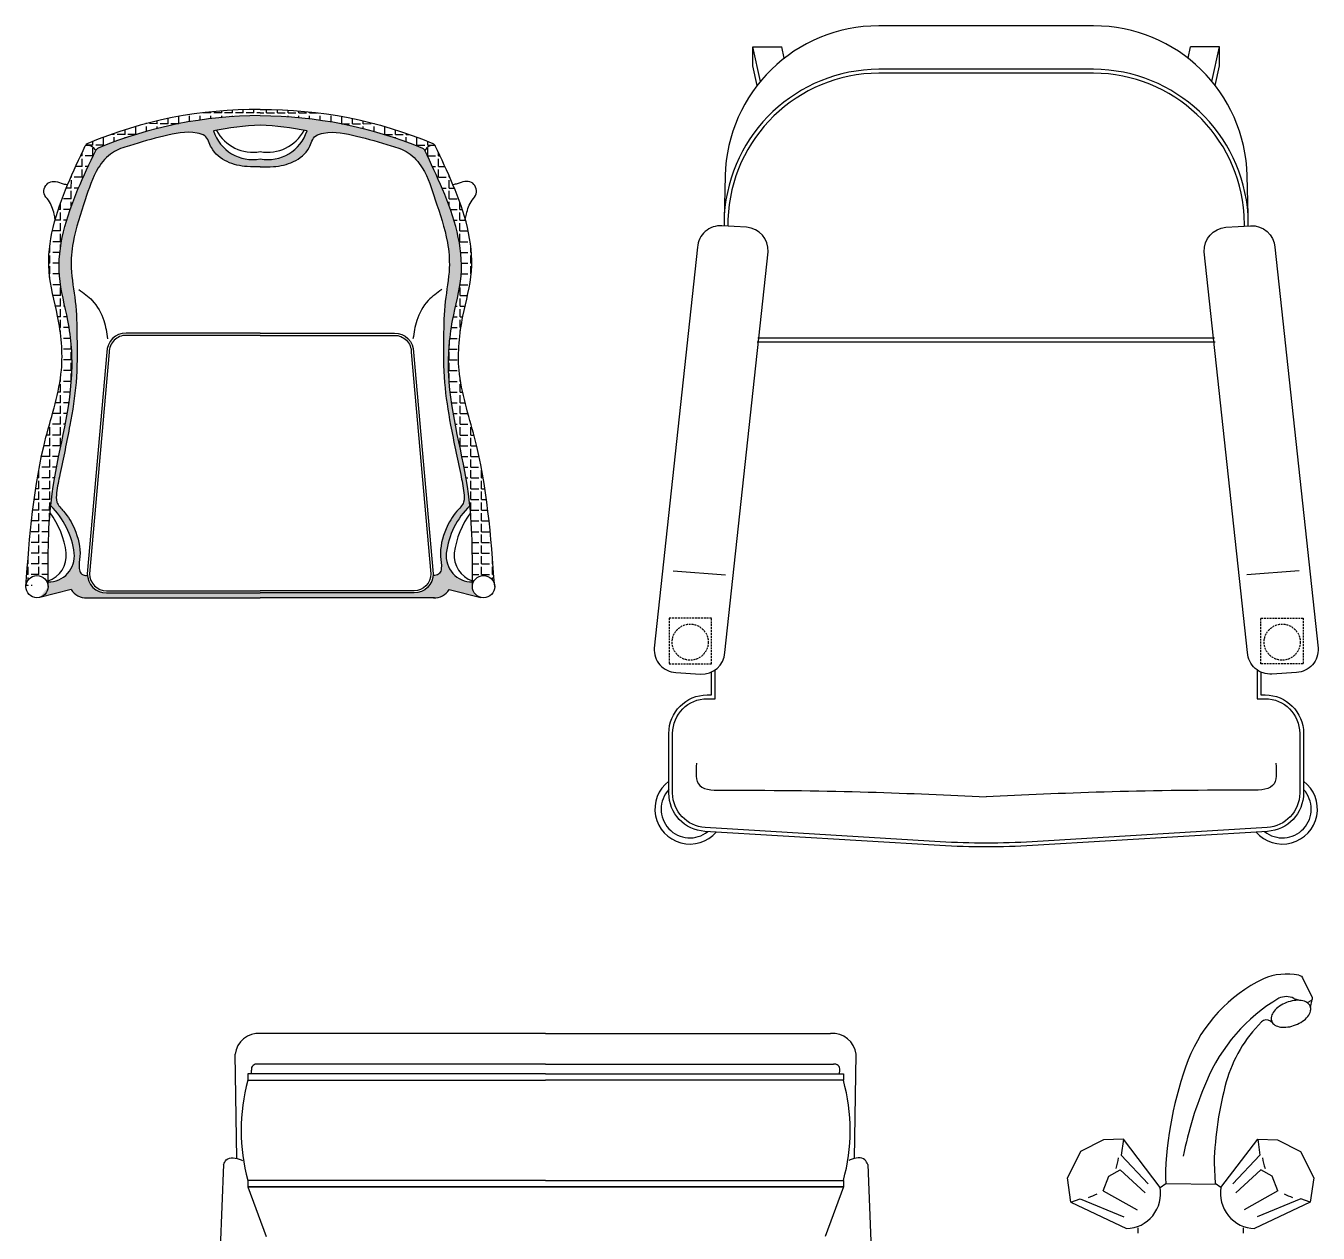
# Model space of a CAD drawing. Header units: millimetres. Extents: x -38686 to 870903, y -23218 to 232707.
# Drawn here: x 34008 to 35689, y 26776 to 28347 of the extents above; entities that cross this region are included whole.
import ezdxf

# ---------------------------------------------------------------- set-up
doc = ezdxf.new("R2010")
doc.units = ezdxf.units.MM
doc.header["$LTSCALE"] = 10
doc.linetypes.add('HIDDEN', pattern=[0.375, 0.25, -0.125])
doc.layers.add('40 - Detail Outline', color=142, linetype='Continuous')

msp = doc.modelspace()

# ---------------------------------------------------------------- hatches: boundary and pattern name
at = {"layer": '40 - Detail Outline'}
h = msp.add_hatch(dxfattribs=at)
h.set_pattern_fill('ANGLE', color=251, scale=2, angle=89.96511303799088, style=0)
h.set_pattern_definition([(89.96511303799088, (22498.31485662755, 25725.86694273124), (-13.96999741031205, 0.008506225646878014), [10.16, -3.81]), (179.9651130379909, (22498.31485662755, 25725.86694273124), (-0.008506225646878869, -13.96999741031205), [10.16, -3.81])])
edge = h.paths.add_edge_path()
edge.add_spline(control_points=[(34085.1489035541, 28190.56068475042), (34077.24107575652, 28173.93714007297), (34052.95790748528, 28122.88995707889), (34028.73376146195, 28045.24745395365), (34051.70645523275, 27965.93396311845), (34059.23054387688, 27891.85153851016), (34019.75382835302, 27777.74734757973), (34012.64720387588, 27682.49124694637), (34007.77115632925, 27617.13345615692)], knot_values=[0, 0, 0, 0, 55.57493855244127, 170.6581907297028, 229.9725828134564, 300.4826457418972, 390.1771179857093, 586.2494907217956, 586.2494907217956, 586.2494907217956, 586.2494907217956], degree=3, periodic=0)
edge.add_arc((34022.26608202836, 27617.13345615692), 14.49492569908762, 0.314285228943902, 171.1071021513835, ccw=False)
edge.add_spline(control_points=[(34036.76078966164, 27617.21296494886), (34036.65011310618, 27657.56722180533), (34036.40343125476, 27750.5183160214), (34072.39591083257, 27863.50121794571), (34065.56717457715, 27959.88297308988), (34042.02520812253, 28039.29008322367), (34066.47209878621, 28116.89595505148), (34090.73513945521, 28167.94644811478), (34098.63641268748, 28184.57107071824)], knot_values=[0.07922927985265453, 0.07922927985265453, 0.07922927985265453, 0.07922927985265453, 120.7164058017806, 277.9546229029471, 348.4646858313879, 407.7790779151415, 522.862330092403, 578.4372686448443, 578.4372686448443, 578.4372686448443, 578.4372686448443], degree=3, periodic=0)
edge.add_arc((34104.11991434914, 28182.07103474829), 6.02652224126324, 112.0143300423805, 155.4908271633604, ccw=False)
edge.add_arc((34314.10987951185, 27675.06673803426), 554.7968831370591, 90.13825467493689, 112.4929983618729, ccw=False)
edge.add_line((34312.77115632925, 28229.86200600151), (34312.77115632925, 28237.63853045785))
edge.add_arc((34305.86003979936, 27678.56822202624), 559.1130237273029, 89.29175698579334, 112.9104727030311)
edge.add_arc((34090.63240521576, 28188.06064878049), 6.026522241263239, 113.7875035866688, 154.8573050610093)
h = msp.add_hatch(dxfattribs=at)
h.set_pattern_fill('ANGLE', color=251, scale=2, angle=89.96511303799088, style=0)
h.set_pattern_definition([(90.0348869620089, (46127.22745603099, 25725.86694273124), (13.96999741031205, 0.008506225646878014), [10.16, -3.81]), (0.03488696200913004, (46127.22745603099, 25725.86694273124), (0.008506225646878869, -13.96999741031205), [10.16, -3.81])])
edge = h.paths.add_edge_path()
edge.add_spline(control_points=[(34540.39340910444, 28190.56068475042), (34548.30123690196, 28173.93714007297), (34572.58440517326, 28122.88995707889), (34596.80855119659, 28045.24745395365), (34573.83585742576, 27965.93396311845), (34566.31176878163, 27891.85153851016), (34605.78848430552, 27777.74734757973), (34612.89510878263, 27682.49124694637), (34617.77115632925, 27617.13345615692)], knot_values=[0, 0, 0, 0, 55.57493855244127, 170.6581907297028, 229.9725828134564, 300.4826457418972, 390.1771179857093, 586.2494907217956, 586.2494907217956, 586.2494907217956, 586.2494907217956], degree=3, periodic=0)
edge.add_arc((34603.27623063017, 27617.13345615692), 14.49492569908762, 368.8928978486165, 539.6857147710562)
edge.add_spline(control_points=[(34588.7815229969, 27617.21296494886), (34588.89219955236, 27657.56722180533), (34589.13888140378, 27750.5183160214), (34553.14640182594, 27863.50121794571), (34559.97513808135, 27959.88297308988), (34583.517104536, 28039.29008322367), (34559.07021387233, 28116.89595505148), (34534.8071732033, 28167.94644811478), (34526.90589997105, 28184.57107071824)], knot_values=[0.07922927985265453, 0.07922927985265453, 0.07922927985265453, 0.07922927985265453, 120.7164058017806, 277.9546229029471, 348.4646858313879, 407.7790779151415, 522.862330092403, 578.4372686448443, 578.4372686448443, 578.4372686448443, 578.4372686448443], degree=3, periodic=0)
edge.add_arc((34521.42239830937, 28182.07103474829), 6.02652224126324, 384.5091728366396, 427.9856699576195)
edge.add_arc((34311.43243314663, 27675.06673803426), 554.7968831370591, 427.5070016381271, 449.8617453250631)
edge.add_line((34312.77115632925, 28229.86200600151), (34312.77115632925, 28237.63853045785))
edge.add_arc((34319.68227285912, 27678.56822202624), 559.1130237273029, 427.08952729696887, 450.7082430142067, ccw=False)
edge.add_arc((34534.90990744275, 28188.06064878049), 6.026522241263239, 385.1426949389907, 426.2124964133312, ccw=False)
h = msp.add_hatch(dxfattribs=at)
h.set_pattern_fill('ANGLE', color=251, scale=0.9999999999999999, angle=225.0057742412217, style=0)
h.set_pattern_definition([(225.0057742412217, (23015.13783995132, 25725.86694273124), (4.939638605756268, -4.938643077255358), [5.079999999999998, -1.905]), (315.0057742412218, (23015.13783995132, 25725.86694273124), (4.938643077255358, 4.939638605756268), [5.079999999999999, -1.905])])
edge = h.paths.add_edge_path()
edge.add_spline(control_points=[(34098.63641268748, 28184.57107071824), (34090.73513945521, 28167.94644811478), (34066.47209878621, 28116.89595505148), (34042.02520812253, 28039.29008322367), (34065.56717457715, 27959.88297308988), (34072.39591083257, 27863.50121794571), (34047.25175297982, 27784.57195400032), (34040.59833161021, 27727.41222346329), (34040.0764546209, 27722.23568247303)], knot_values=[105.0844292920495, 105.0844292920495, 105.0844292920495, 105.0844292920495, 160.6593678444908, 275.7426200217523, 335.0570121055059, 405.5670750339468, 562.8052921351132, 578.4372686448443, 578.4372686448443, 578.4372686448443, 578.4372686448443], degree=3, periodic=0)
edge.add_arc((33969.17299876848, 27648.5094442729), 102.2881139280498, 7.386124412314587, 46.11811744212042, ccw=False)
edge.add_arc((34037.14281326137, 27656.99937402118), 33.79236440922599, -90.67446215000069, 7.925997577596718, ccw=False)
edge.add_spline(control_points=[(34036.74503275158, 27623.20935089259), (34036.74989810461, 27621.18409765004), (34036.755452916, 27619.15877690346), (34036.76100772741, 27617.13345615692)], knot_values=[0, 0, 0, 0, 6.054602266362261, 6.054602266362261, 6.054602266362261, 6.054602266362261], degree=3, periodic=0)
edge.add_arc((34022.26608202836, 27617.13345615692), 14.49492569908795, -75.85159479413, 0.31103758156251615, ccw=False)
edge.add_line((34025.80913907319, 27603.07822162319), (34066.85130415879, 27613.42417008771))
edge.add_arc((34085.91171468669, 27624.77534054241), 22.1844161560028, 210.7753429025763, 269.9999999999953)
edge.add_line((34085.91171468669, 27602.59092438638), (34312.77115632925, 27602.59092438638))
edge.add_line((34312.77115632925, 27602.59092438638), (34312.77115632925, 27608.85264902717))
edge.add_line((34312.77115632925, 27608.85264902717), (34112.71958758721, 27608.85264902717))
edge.add_arc((34112.7195875872, 27633.85264902717), 25, 184.4556620667249, 270.00000000000836, ccw=False)
edge.add_spline(control_points=[(34087.795143831, 27631.91045865482), (34087.06749334076, 27631.76648903523), (34084.09782144215, 27631.48417608249), (34078.55507147897, 27633.85151936272), (34076.11885354519, 27643.91400163182), (34080.50802421829, 27663.06791977932), (34073.46986021978, 27690.07829545732), (34060.59603374131, 27712.34509964696), (34046.62392046928, 27725.56101230635), (34047.90439311747, 27743.57690543173), (34054.82796898863, 27776.23979172732), (34064.95665384253, 27824.04990782223), (34074.71811875788, 27883.47891456585), (34074.41373951867, 27937.41017527594), (34073.54787109376, 27987.33526051852), (34065.19105031461, 28028.0766403307), (34069.01172351924, 28073.44900815493), (34084.20132641817, 28116.16071814202), (34096.62618075169, 28157.80630824143), (34118.3749887895, 28183.03827558296), (34149.92490885232, 28193.24294742387), (34186.07619378029, 28203.51682103279), (34219.14398842913, 28210.50198165526), (34244.03089488862, 28204.07047376023), (34248.71701481842, 28183.56438121212), (34268.80779181811, 28168.13882303297), (34292.45560408052, 28163.03501340827), (34307.06599019922, 28163.155739469), (34312.77115632925, 28163.33360120971)], knot_values=[6.116398716070307, 6.116398716070307, 6.116398716070307, 6.116398716070307, 8.361879322874529, 15.14710156343813, 21.70593465715854, 37.28719549290656, 73.90115681464977, 100.8300547937611, 115.4967658238493, 127.8478693730218, 151.8150300337203, 217.5528774073948, 273.3203042800426, 332.324102307057, 378.9263592950092, 422.9210318561366, 456.2103039408476, 513.9520705068733, 558.5914081276043, 585.6679400784718, 609.4743050047157, 656.1614026022128, 699.3572473692446, 710.1406434848406, 727.717161254938, 755.1757758564427, 781.8952233652582, 798.9989312426957, 798.9989312426957, 798.9989312426957, 798.9989312426957], degree=3, periodic=0)
edge.add_line((34312.77115632925, 28163.33360120971), (34312.77115632925, 28173.45472375295))
edge.add_arc((34303.21286368516, 28226.47520983497), 53.87516034911917, 197.914244180463, 280.2192605035152, ccw=False)
edge.add_line((34251.94968084237, 28209.90357782507), (34251.94966985118, 28209.9035755577))
edge.add_arc((34328.03015701546, 27841.10151398439), 376.5676581278282, 92.32233372521898, 101.65608506239528, ccw=False)
edge.add_line((34312.77115632925, 28217.35988803864), (34312.77115632925, 28229.86200600154))
edge.add_arc((34314.10987951185, 27675.06673803426), 554.7968831370592, 90.13825467493712, 112.5035115776363)
edge.add_arc((34104.11991434914, 28182.07103474829), 6.026522241263239, 112.9821798973015, 154.4533312460828)
h = msp.add_hatch(dxfattribs=at)
h.set_pattern_fill('ANGLE', color=251, scale=0.9999999999999999, angle=225.0057742412217, style=0)
h.set_pattern_definition([(314.9942257587783, (45610.40447270722, 25725.86694273124), (-4.939638605756268, -4.938643077255358), [5.079999999999999, -1.905]), (224.9942257587783, (45610.40447270722, 25725.86694273124), (-4.938643077255358, 4.939638605756268), [5.079999999999999, -1.905])])
edge = h.paths.add_edge_path()
edge.add_spline(control_points=[(34526.90589997105, 28184.57107071824), (34534.8071732033, 28167.94644811478), (34559.07021387233, 28116.89595505148), (34583.517104536, 28039.29008322367), (34559.97513808135, 27959.88297308988), (34553.14640182594, 27863.50121794571), (34578.29055967872, 27784.57195400032), (34584.9439810483, 27727.41222346329), (34585.46585803764, 27722.23568247303)], knot_values=[105.0844292920495, 105.0844292920495, 105.0844292920495, 105.0844292920495, 160.6593678444908, 275.7426200217523, 335.0570121055059, 405.5670750339468, 562.8052921351132, 578.4372686448443, 578.4372686448443, 578.4372686448443, 578.4372686448443], degree=3, periodic=0)
edge.add_arc((34656.36931389006, 27648.5094442729), 102.2881139280498, 493.8818825578796, 532.6138755876854)
edge.add_arc((34588.39949939714, 27656.99937402118), 33.79236440922599, 532.0740024224033, 630.6744621500007)
edge.add_spline(control_points=[(34588.79727990692, 27623.20935089259), (34588.79241455393, 27621.18409765004), (34588.78685974248, 27619.15877690346), (34588.78130493109, 27617.13345615692)], knot_values=[0, 0, 0, 0, 6.054602266362261, 6.054602266362261, 6.054602266362261, 6.054602266362261], degree=3, periodic=0)
edge.add_arc((34603.27623063017, 27617.13345615692), 14.49492569908795, 539.6889624184374, 615.8515947941299)
edge.add_line((34599.73317358529, 27603.07822162319), (34558.69100849969, 27613.42417008771))
edge.add_arc((34539.63059797185, 27624.77534054241), 22.1844161560028, 270.00000000000466, 329.22465709742363, ccw=False)
edge.add_line((34539.63059797185, 27602.59092438638), (34312.77115632929, 27602.59092438638))
edge.add_line((34312.77115632925, 27602.59092438638), (34312.77115632925, 27608.85264902717))
edge.add_line((34312.77115632925, 27608.85264902717), (34512.8227250713, 27608.85264902717))
edge.add_arc((34512.82272507131, 27633.85264902717), 25, 269.9999999999916, 355.5443379332751)
edge.add_spline(control_points=[(34537.74716882754, 27631.91045865482), (34538.47481931775, 27631.76648903523), (34541.44449121633, 27631.48417608249), (34546.98724117957, 27633.85151936272), (34549.42345911334, 27643.91400163182), (34545.03428844025, 27663.06791977932), (34552.07245243873, 27690.07829545732), (34564.94627891722, 27712.34509964696), (34578.91839218923, 27725.56101230635), (34577.63791954107, 27743.57690543173), (34570.71434366988, 27776.23979172732), (34560.58565881598, 27824.04990782223), (34550.82419390063, 27883.47891456585), (34551.12857313987, 27937.41017527594), (34551.99444156475, 27987.33526051852), (34560.3512623439, 28028.0766403307), (34556.53058913926, 28073.44900815493), (34541.34098624036, 28116.16071814202), (34528.91613190679, 28157.80630824143), (34507.16732386898, 28183.03827558296), (34475.61740380619, 28193.24294742387), (34439.46611887825, 28203.51682103279), (34406.39832422941, 28210.50198165526), (34381.51141776989, 28204.07047376023), (34376.82529784006, 28183.56438121212), (34356.7345208404, 28168.13882303297), (34333.08670857799, 28163.03501340827), (34318.47632245932, 28163.155739469), (34312.77115632925, 28163.33360120971)], knot_values=[6.116398716070307, 6.116398716070307, 6.116398716070307, 6.116398716070307, 8.361879322874529, 15.14710156343813, 21.70593465715854, 37.28719549290656, 73.90115681464977, 100.8300547937611, 115.4967658238493, 127.8478693730218, 151.8150300337203, 217.5528774073948, 273.3203042800426, 332.324102307057, 378.9263592950092, 422.9210318561366, 456.2103039408476, 513.9520705068733, 558.5914081276043, 585.6679400784718, 609.4743050047157, 656.1614026022128, 699.3572473692446, 710.1406434848406, 727.717161254938, 755.1757758564427, 781.8952233652582, 798.9989312426957, 798.9989312426957, 798.9989312426957, 798.9989312426957], degree=3, periodic=0)
edge.add_line((34312.77115632925, 28163.33360120971), (34312.77115632925, 28173.45472375295))
edge.add_arc((34322.32944897338, 28226.47520983497), 53.87516034911917, 259.7807394964848, 342.0857558195369)
edge.add_line((34373.59263181614, 28209.90357782507), (34373.59264280733, 28209.9035755577))
edge.add_arc((34297.51215564305, 27841.10151398439), 376.5676581278282, 438.3439149376046, 447.6776662747809)
edge.add_line((34312.77115632925, 28217.35988803864), (34312.77115632925, 28229.86200600154))
edge.add_arc((34311.43243314663, 27675.06673803426), 554.7968831370592, 427.49648842236365, 449.8617453250629, ccw=False)
edge.add_arc((34521.42239830937, 28182.07103474829), 6.026522241263239, 385.5466687539172, 427.0178201026985, ccw=False)

# ---------------------------------------------------------------- linework, layer by layer
at = {"layer": '40 - Detail Outline', "color": 0}
for p, q in [((34963.65020811299, 28274.44262251221), (34953.73390029825, 28319.4823015964)), ((34994.55489797026, 28304.39839413993), (34991.23390029825, 28319.4823015964)), ((35519.93260004354, 28304.39839413993), (35523.25359771555, 28319.4823015964)), ((35550.83728990081, 28274.44262251221), (35560.75359771555, 28319.4823015964)), ((34959.33164293622, 28269.0574623597), (34953.73390029825, 28294.4823015964)), ((35555.15585507752, 28269.0574623597), (35560.75359771555, 28294.4823015964)), ((34066.85130415883, 27613.42417008771), (34025.80913907319, 27603.07822162319)), ((34558.69100849971, 27613.42417008771), (34599.73317358529, 27603.07822162319)), ((34085.91171468669, 27602.59092438638), (34312.77115632925, 27602.59092438638)), ((34539.63059797185, 27602.59092438638), (34312.77115632925, 27602.59092438638)), ((34282.21240790898, 26873.23026534654), (34280.09550449566, 27008.72179381677)), ((35085.81442037888, 26873.23026534654), (35087.9313237922, 27008.72179381677)), ((34301.47161748179, 26983.14159826998), (34301.37411915557, 26988.11007096785)), ((35066.55521080611, 26983.14159826998), (35066.65270913229, 26988.11007096785)), ((34684.01424482543, 26836.32607098757), (34296.51224315914, 26836.32264632558)), ((34296.52086524933, 26836.32264632558), (34320.32059828445, 26771.57746162985)), ((34684.01258346241, 26836.32607098757), (35071.51458512869, 26836.32264632558)), ((35071.51458512869, 26836.32264632558), (35047.71485209363, 26771.5774616299)), ((35367.58177683933, 26816.56450885425), (35362.85677683933, 26847.97450885457))]:
    msp.add_line(p, q, dxfattribs=at)
at = {"layer": '40 - Detail Outline', "color": 251}
for p, q in [((34849.83133021716, 27637.7976539539), (34918.06173839065, 27632.32668723621)), ((35664.65616779664, 27637.7976539539), (35596.42575962315, 27632.32668723621))]:
    msp.add_line(p, q, dxfattribs=at)
at = {"layer": '40 - Detail Outline', "color": 7, "linetype": 'ByBlock'}
for p, q in [((35663.90677683259, 27111.58415749472), (35667.37177683393, 27110.4366574944)), ((35667.37177683393, 27110.4366574944), (35668.76677683124, 27108.04040677391)), ((35668.76677683124, 27108.04040677391), (35681.50177683664, 27082.67165749476)), ((35657.69677684063, 27081.51290677422), (35665.03177683262, 27079.24040677391)), ((35679.70177683662, 27078.49790677458), (35675.74177683797, 27075.98915749493)), ((35679.29677683394, 27069.73415749392), (35681.18677683527, 27080.16290677424)), ((35681.18677683527, 27080.16290677424), (35679.70177683662, 27078.49790677458)), ((35681.50177683664, 27082.67165749476), (35681.18677683527, 27080.16290677424)), ((35629.70677683261, 27049.77665749409), (35627.14177683796, 27051.7454067749)), ((35409.88177683263, 26897.59825813472), (35380.00177683661, 26882.39950885459)), ((35435.84677683393, 26898.1945088544), (35409.88177683263, 26897.59825813472)), ((35435.84677683393, 26898.1945088544), (35432.96677683794, 26877.44950885455)), ((35483.59177683794, 26835.64450885438), (35435.84677683393, 26898.1945088544)), ((35562.74677683396, 26835.64450885438), (35610.53677683527, 26898.1945088544)), ((35610.53677683527, 26898.1945088544), (35636.45677683258, 26897.59825813472)), ((35610.53677683527, 26898.1945088544), (35613.37177683396, 26877.44950885455)), ((35636.45677683258, 26897.59825813472), (35666.33677683529, 26882.39950885459)), ((35380.00177683661, 26882.39950885459), (35362.85677683933, 26847.97450885457)), ((35666.33677683529, 26882.39950885459), (35683.48177683933, 26847.97450885457)), ((35416.8567768326, 26850.32575813439), (35431.7067768393, 26858.38075813456)), ((35553.70177683665, 26867.72950885388), (35555.32177683394, 26840.58325813505)), ((35629.4817768326, 26850.32575813439), (35614.6317768326, 26858.38075813456)), ((35409.56677683126, 26831.17825813491), (35416.8567768326, 26850.32575813439)), ((35483.59177683794, 26835.64450885438), (35491.01677683796, 26840.58325813505)), ((35490.34177683794, 26847.4232581339), (35491.01677683796, 26840.58325813505)), ((35491.01677683796, 26840.58325813505), (35556.26677683124, 26839.9757581344)), ((35562.74677683396, 26835.64450885438), (35555.32177683394, 26840.58325813505)), ((35636.81677683795, 26831.17825813491), (35629.4817768326, 26850.32575813439)), ((35683.48177683933, 26847.97450885457), (35678.80177683663, 26816.56450885425)), ((35367.58177683933, 26816.56450885425), (35379.6867768353, 26820.92950885476)), ((35678.80177683663, 26816.56450885425), (35666.69677683397, 26820.92950885476)), ((35367.58177683933, 26816.56450885425), (35439.89677683395, 26781.92575813438)), ((35678.80177683663, 26816.56450885425), (35606.48677683529, 26781.92575813438)), ((35454.65677683259, 26783.06200885458), (35454.65677683259, 26776.08700885456)), ((35591.72677683661, 26783.06200885458), (35591.72677683661, 26776.08700885456))]:
    msp.add_line(p, q, dxfattribs=at)
at = {"layer": '40 - Detail Outline', "color": 252, "linetype": 'ByBlock'}
for p, q in [((35432.96677683794, 26877.44950885455), (35468.02177683395, 26840.33575813389)), ((35613.37177683396, 26877.44950885455), (35578.36177683529, 26840.33575813389)), ((35431.7067768393, 26858.38075813456), (35464.1517768366, 26828.4107581339)), ((35614.6317768326, 26858.38075813456), (35582.23177683933, 26828.4107581339)), ((35379.6867768353, 26820.92950885476), (35436.52177683392, 26797.33825813442)), ((35409.56677683126, 26831.17825813491), (35453.48677683526, 26806.40575813457)), ((35636.81677683795, 26831.17825813491), (35592.89677683395, 26806.40575813457)), ((35666.69677683397, 26820.92950885476), (35609.86177683529, 26797.33825813442))]:
    msp.add_line(p, q, dxfattribs=at)
at = {"layer": '40 - Detail Outline', "color": 0}
for points in [[(35598.00059938765, 28100.79254477117), (35596.93590516428, 28151.45166878251, 0.4071916073130999), (35396.99366489658, 28346.64536492993), (35117.49383311722, 28346.64536492993, 0.4071916073130999), (34917.55159284952, 28151.45166878255), (34916.36423459131, 28094.95607790963)], [(35598.00059938765, 28100.79254477117, 0.3939976692888962), (35396.99366489658, 28290.1207162326), (35117.49383311722, 28290.1207162326, 0.393997669288557), (34916.48689862617, 28100.79254477143, 0.393997669288557)], [(35593.0040111047, 28100.57767588031, 0.3938213856230021), (35396.98147735692, 28285.1207162326), (35117.50602065687, 28285.1207162326, 0.4023372760939011), (34921.19040604448, 28094.78064180207)], [(34312.77115632925, 28237.63853045784, 0.1033382007963621), (34088.37343280128, 28193.64777809301, 0.1920108389352562), (34085.14890355335, 28190.56068474879)], [(34312.77115632925, 28237.63853045784, -0.1033382007963621), (34537.16887985726, 28193.64777809301, -0.1920108389352562), (34540.39340910516, 28190.56068474879)], [(34312.77115632925, 28229.86200600151, 0.09785149477151923), (34101.86094193463, 28187.65816406082, 0.1920108389352562), (34098.63641268673, 28184.5710707166)], [(34312.77115632925, 28229.86200600151, -0.09785149477151923), (34523.68137072388, 28187.65816406082, -0.1920108389352562), (34526.90589997178, 28184.5710707166)], [(34312.77115632925, 27947.0391117207), (34138.23598655371, 27947.0391117207, 0.4142135623730944), (34113.23598655371, 27922.0391117207), (34087.71958758723, 27633.85264902717, 0.414213562373095), (34112.71958758723, 27608.85264902717), (34312.77115632925, 27608.85264902717)], [(34312.77115632925, 27947.0391117207), (34487.30632610479, 27947.0391117207, -0.4142135623730944), (34512.30632610479, 27922.0391117207), (34537.82272507131, 27633.85264902717, -0.414213562373095), (34512.82272507131, 27608.85264902717), (34312.77115632925, 27608.85264902717)], [(35609.69256722881, 27508.92938298534), (35609.69256722881, 27471.27608949902), (35620.14954374149, 27471.27608949902, -0.4142135623730951), (35665.14954374149, 27426.27608949902), (35665.14954374149, 27348.65628377934, -0.3966524232585995), (35622.86263462587, 27303.73814559607), (35317.23320300604, 27285.27788748064, -0.03017289880771632), (35197.25429500776, 27285.27788748064), (34891.6248633879, 27303.73814559607, -0.3966524232585992), (34849.33795427228, 27348.65628377934), (34849.33795427228, 27426.27608949902, -0.4142135623730951), (34894.33795427228, 27471.27608949902), (34904.79493078499, 27471.27608949902), (34904.79493078499, 27508.92938298534)], [(35614.69256722881, 27506.02088594176), (35614.69256722881, 27476.27608949902), (35620.14954374149, 27476.27608949902, -0.414213562373095), (35670.14954374149, 27426.27608949902), (35670.14954374149, 27348.65628377934, -0.3966524232586012), (35623.1640891686, 27298.74724135348), (35317.53465754873, 27280.28698323805, -0.03017289880771604), (35196.95284046506, 27280.28698323805), (34891.3234088452, 27298.74724135348, -0.3966524232586012), (34844.33795427228, 27348.65628377934), (34844.33795427228, 27426.27608949902, -0.414213562373095), (34894.33795427228, 27476.27608949902), (34899.79493078499, 27476.27608949902), (34899.79493078499, 27506.02088594176)]]:
    msp.add_lwpolyline(points, format="xyb", dxfattribs=at)
for points in [[(34953.73390029825, 28294.4823015964), (34953.73390029825, 28319.4823015964), (34991.23390029825, 28319.4823015964)], [(35560.75359771555, 28294.4823015964), (35560.75359771555, 28319.4823015964), (35523.25359771555, 28319.4823015964)], [(35593.308399495, 28086.09459813659), (35593.00170328986, 28100.68748381913)], [(35598.3028966407, 28086.40896524656), (35598.00059938765, 28100.79254477117)], [(34916.36423459131, 28094.95607790963), (34916.1846013731, 28086.40896524656)], [(34921.19316280165, 28094.85717248234), (34921.02079212526, 28086.10456236761)], [(34959.43989244304, 27935.78187055846), (35555.04760557075, 27935.78187055846)], [(34960.03932301988, 27940.78187055846), (35554.44817499392, 27940.78187055846)], [(34684.01341414393, 27035.80621496426), (34313.27168387891, 27035.80337493294)], [(34684.01341414393, 27035.80621496426), (34684.00910309886, 27035.80621496538)], [(34684.01341414393, 27035.80621496426), (35054.75514440896, 27035.80337493294)], [(34684.01341414393, 27035.80621496426), (34684.01772518904, 27035.80621496538)], [(34684.01361592484, 26995.90816285764), (34309.58552666911, 26995.90512081682)], [(34684.013212363, 26995.90816285764), (34684.00910309886, 26995.9081628587)], [(34684.013212363, 26995.90816285764), (35058.44130161876, 26995.90512081682)], [(34684.01361592484, 26995.90816285764), (34684.01772518904, 26995.9081628587)], [(34684.01368047358, 26983.14497376843), (34296.51098842843, 26983.14154909957), (34296.51108126264, 26974.88537073922), (34684.01372222847, 26974.88879540753)], [(34684.01314781429, 26983.14497376843), (34684.00910309886, 26983.14497376924)], [(34684.00910309886, 26974.88879540834), (34684.0131060594, 26974.88879540753)], [(34684.01314781429, 26983.14497376843), (35071.51583985941, 26983.14154909957), (35071.5157470252, 26974.88537073922), (34684.0131060594, 26974.88879540753)], [(34684.01368047358, 26983.14497376843), (34684.01772518904, 26983.14497376924)], [(34684.01772518904, 26974.88879540834), (34684.01372222847, 26974.88879540753)], [(34684.01420307055, 26844.58224934847), (34296.51215032494, 26844.57882468596), (34296.51224315914, 26836.32264632558), (34684.01424482543, 26836.32607098757)], [(34684.01262521732, 26844.58224934847), (34684.00910309886, 26844.5822493492)], [(34684.00910309886, 26836.3260709883), (34684.01258346241, 26836.32607098757)], [(34684.01258346241, 26836.32607098757), (34684.00910309886, 26836.3260709883)], [(34684.01262521732, 26844.58224934847), (35071.5146779629, 26844.57882468596), (35071.51458512869, 26836.32264632558), (34684.01258346241, 26836.32607098757)], [(34684.01420307055, 26844.58224934847), (34684.01772518904, 26844.5822493492)], [(34684.01772518904, 26836.3260709883), (34684.01424482543, 26836.32607098757)], [(34684.01424482543, 26836.32607098757), (34684.01772518904, 26836.3260709883)]]:
    msp.add_lwpolyline(points, dxfattribs=at)
at = {"layer": '40 - Detail Outline', "color": 7}
for points in [[(34945.40587777243, 28084.56969936186), (34913.43937964301, 28086.58175690034, 0.414213562373095), (34881.61407894461, 28058.52555909205), (34825.37344051781, 27537.18274249493, 0.4142135623730955), (34853.42963832611, 27505.35744179652), (34885.39613645556, 27503.34538425803, 0.4142135623730955), (34917.22143715393, 27531.40158206633), (34973.46207558073, 28052.74439866346, 0.4142135623730864)], [(35569.08162024134, 28084.56969936186), (35601.04811837076, 28086.58175690034, -0.414213562373095), (35632.87341906916, 28058.52555909205), (35689.11405749596, 27537.18274249493, -0.4142135623730955), (35661.05785968766, 27505.35744179652), (35629.09136155824, 27503.34538425803, -0.4142135623730955), (35597.26606085987, 27531.40158206633), (35541.02542243307, 28052.74439866346, -0.4142135623730864)]]:
    msp.add_lwpolyline(points, format="xyb", close=True, dxfattribs=at)
at = {"layer": '40 - Detail Outline', "color": 252}
for points in [[(34312.77115632925, 27944.0391117207), (34138.23598655371, 27944.0391117207, 0.4150045962609988), (34116.23606674388, 27921.97971172463), (34090.71966777736, 27633.79324903112, 0.4134229706990341), (34112.71958758723, 27611.85264902717), (34312.77115632925, 27611.85264902717)], [(34312.77115632925, 27944.0391117207), (34487.30632610479, 27944.0391117207, -0.4150045962609988), (34509.30624591466, 27921.97971172463), (34534.82264488115, 27633.79324903112, -0.4134229706990341), (34512.82272507131, 27611.85264902717), (34312.77115632925, 27611.85264902717)]]:
    msp.add_lwpolyline(points, format="xyb", dxfattribs=at)
at = {"layer": '40 - Detail Outline', "color": 252, "linetype": 'HIDDEN'}
for points in [[(34899.79493078499, 27576.09482103421), (34844.77173428261, 27576.09482103421), (34844.77173428261, 27516.8772222057), (34899.79493078499, 27516.8772222057)], [(35614.69256722881, 27576.09482103421), (35669.71576373116, 27576.09482103421), (35669.71576373116, 27516.8772222057), (35614.69256722881, 27516.8772222057)]]:
    msp.add_lwpolyline(points, close=True, dxfattribs=at)
at = {"layer": '40 - Detail Outline', "color": 7}
for points in [[(34264.85306672505, 26865.31142742544), (34239.06790924273, 26209.88202189994, 0.4142430173004737), (34249.25066875847, 26200.06715962286), (34361.35647509471, 26201.21284709352, 0.4141841080591859), (34371.17035039605, 26211.39458263795), (34382.56645604895, 26586.08853790203)], [(35103.17376156285, 26865.31142742544), (35128.95891904511, 26209.88202189994, -0.4142430173004737), (35118.7761595294, 26200.06715962286), (35006.67035319313, 26201.21284709352, -0.4141841080591859), (34996.85647789185, 26211.39458263795), (34981.31489738647, 26706.42470601906)]]:
    msp.add_lwpolyline(points, format="xyb", dxfattribs=at)
at = {"layer": '40 - Detail Outline', "color": 0}
for centre in [(34022.26608202836, 27617.13345615692), (34603.27623063017, 27617.13345615692)]:
    msp.add_circle(centre, 14.49492569908762, dxfattribs=at)
at = {"layer": '40 - Detail Outline', "color": 252, "linetype": 'HIDDEN'}
for centre in [(34872.14256123034, 27544.90081108194), (35642.34493678343, 27544.90081108194)]:
    msp.add_circle(centre, 23.48274723535641, dxfattribs=at)
at = {"layer": '40 - Detail Outline', "color": 0}
for centre, radius, start, end in [((34328.03015701546, 27841.10151398439), 376.5676581278274, 92.32233372564312, 101.6560850625861), ((34297.51215564305, 27841.10151398439), 376.5676581278274, 78.34391493741393, 87.67766627456548), ((34303.21286368516, 28226.47520983497), 53.87516034911891, 197.9142441809205, 280.2192605040489), ((34322.32944897338, 28226.47520983497), 53.87516034911891, 259.7807394959511, 342.0857558190795), ((34088.24919649982, 28179.36147230146), 11.62042063755885, 26.63556968630694, 105.4737560756815), ((34537.29311615869, 28179.36147230146), 11.62042063755885, 74.52624392431855, 153.364430313693), ((33969.17299876848, 27648.5094442729), 102.2881139280501, 6.853455160360587, 46.12683550058361), ((34656.36931389006, 27648.5094442729), 102.2881139280501, 133.8731644994164, 173.1465448396394), ((34037.14281326137, 27656.99937402118), 33.79236440922593, 269.3206751178495, 6.313581994016804), ((34588.39949939714, 27656.99937402118), 33.79236440922593, 173.6864180059832, 270.6793248821505), ((34085.91171468669, 27624.77534054241), 22.18441615600315, 210.7753429023814, 273.7542439936744), ((34539.63059797185, 27624.77534054241), 22.18441615600315, 266.2457560063256, 329.2246570976187), ((34871.72929548213, 27327.73203110843), 45.4575526620647, 127.054157190673, 318.9196077423331), ((35642.75820253161, 27327.73203110843), 45.4575526620647, 221.0803922576669, 52.94584280932697), ((34871.72929548213, 27327.73203110843), 37.4575526620647, 136.9924228884162, 308.7389620652602), ((35642.75820253161, 27327.73203110843), 37.4575526620647, 231.2610379347398, 43.00757711158379), ((34310.55433901015, 27005.27028557041), 30.65376827009957, 84.91426224491013, 173.5349835175062), ((35057.47248927772, 27005.27028557041), 30.65376827009957, 6.465016482493773, 95.08573775508987), ((34307.96748591345, 26989.3870591345), 6.715890408689837, 76.05872835454804, 190.9612045094773), ((35060.05934237438, 26989.3870591345), 6.715890408689837, 349.0387954905227, 103.9412716454519), ((34535.85759425585, 26909.73406135746), 248.0553293043289, 164.7727391735962, 195.2282009616654), ((34832.16923403196, 26909.73406135746), 248.0553293043296, 344.7717990383347, 15.22726082640381)]:
    msp.add_arc(centre, radius, start, end, dxfattribs=at)
at = {"layer": '40 - Detail Outline', "color": 252}
for centre, radius, start, end in [((34303.21286368516, 28236.06472215816), 53.87516034911891, 208.1369059054801, 280.2192605040489), ((34322.32944897338, 28236.06472215816), 53.87516034911891, 259.7807394959511, 331.8630940945198), ((33949.15704611473, 27646.27504694672), 112.205460620664, 7.591565981282196, 36.60912448285565), ((34676.3852665438, 27646.27504694672), 112.205460620664, 143.3908755171444, 172.4084340187178), ((34025.3715522323, 27657.87986048712), 35.15513117218022, 288.8644170664435, 5.253195385260217), ((34600.17076042618, 27657.87986048712), 35.15513117218022, 174.7468046147398, 251.1355829335565)]:
    msp.add_arc(centre, radius, start, end, dxfattribs=at)
at = {"layer": '40 - Detail Outline', "color": 7, "linetype": 'ByBlock'}
for centre, radius, start, end in [((35703.50677683263, 26929.50325813407), 196.99167888, 115.7681000173251, 158.599711005231), ((35648.33677683526, 27036.11950885439), 77.05256544000001, 78.33423699721642, 113.2810980219633), ((35662.62347331253, 27036.97264549465), 41.72391792, 114.3164270216067, 128.3314829938679), ((35664.35655651597, 27033.64231573448), 45.47291616000001, 101.3481400117135, 114.5784880058846), ((35662.78962339368, 27042.41045125415), 36.56836368, 86.33461702166089, 101.6442789812731), ((35663.89815411399, 27056.81397637417), 22.1242104, 65.3696000118485, 86.81490000640385), ((35668.25396691915, 27066.15372997375), 11.8190808, 33.00135299125715, 65.69456997615573), ((35670.02381907759, 27067.6255381342), 9.536981759999998, 347.2186820023668, 31.37677501555027), ((35637.53973603601, 27055.28277685411), 9.536981759999998, 173.5940560018737, 211.3767750155503), ((35643.32290564012, 27054.45457669433), 15.37747488, 145.5473449922769, 172.9316100101666), ((35654.20394739864, 27047.31302773431), 28.39132224, 127.9452869977458, 146.0857749974642), ((35653.35960771496, 27075.59528581482), 28.39132224, 307.9452869977458, 326.0857749974642), ((35664.2406494735, 27068.45373685483), 15.37747488, 325.5473449922769, 352.9316100101665), ((35670.02381763587, 27067.6255381342), 9.536981759999998, 353.5940579942939, 12.78128901074042), ((35741.06476611443, 26924.28391114845), 178.2322080882744, 134.7427012983578, 164.2211563246686), ((35621.87677683661, 27044.90575813372), 8.639999999999999, 52.31200900795679, 136.2834610222491), ((35639.30958819445, 27056.75458357455), 11.8190808, 213.0013529912572, 245.694569976155), ((35643.6654009996, 27066.09433717411), 22.1242104, 245.3696000118485, 266.8149000064038), ((35644.77393171319, 27080.49786373417), 36.56836368, 266.3346170216609, 281.644278981273), ((35643.20699859763, 27089.26599925385), 45.47291616000001, 281.3481400117135, 294.5784880058845), ((35644.94008179437, 27085.93566805451), 41.72391792, 294.3164270216059, 308.3314829938674), ((35953.07677683665, 26837.82700885423), 462.8293776, 159.306936005365, 178.8130139968482), ((36027.55177683663, 26849.99950885457), 474.16716288, 164.9966610035976, 177.8572650035904), ((35364.43177683261, 26881.33075813458), 65.42266319999999, 340.9808290035288, 353.7865869956594), ((35681.95177683665, 26881.33075813458), 65.42266319999999, 186.2130830092541, 199.0188410111318), ((35438.36677683797, 26827.80325813488), 45.90086544, 271.8601070161643, 9.838105005198036), ((35607.97177683393, 26827.80325813488), 45.90086544, 170.1616470055431, 268.1398500223857), ((35375.77177683392, 26870.95825813424), 50.51577888000001, 286.9329689844609, 300.5329130099731), ((35670.56677683795, 26870.95825813424), 50.51577888000001, 239.4668520061276, 253.0669879915618)]:
    msp.add_arc(centre, radius, start, end, dxfattribs=at)
at = {"layer": '40 - Detail Outline', "color": 252, "linetype": 'ByBlock'}
for centre, radius, start, end in [((35753.77177683395, 26885.94325813374), 227.42388288, 120.6366589906159, 157.4521030076805), ((35647.6617768353, 27060.26165749442), 23.49913391999999, 64.75529502638248, 114.5980889809317), ((35974.67677683663, 26786.69575813422), 469.5369264, 156.6018940175566, 169.0049990047917)]:
    msp.add_arc(centre, radius, start, end, dxfattribs=at)
at = {"layer": '40 - Detail Outline', "color": 0}
for points, knots in [([(34312.77115632925, 28163.33360120971), (34307.06599019922, 28163.155739469), (34292.45560408052, 28163.03501340827), (34268.80779181811, 28168.13882303297), (34248.71701481842, 28183.56438121212), (34244.03089488862, 28204.07047376023), (34219.14398842913, 28210.50198165526), (34186.07619378029, 28203.51682103279), (34149.92490885232, 28193.24294742387), (34118.3749887895, 28183.03827558296), (34096.62618075169, 28157.80630824143), (34084.20132641817, 28116.16071814202), (34069.01172351924, 28073.44900815493), (34065.19105031461, 28028.0766403307), (34073.54787109376, 27987.33526051852), (34074.41373951867, 27937.41017527594), (34074.71811875788, 27883.47891456585), (34064.95665384256, 27824.04990782223), (34054.82796898863, 27776.23979172732), (34047.90439311747, 27743.57690543173), (34046.62392046928, 27725.56101230635), (34060.59603374131, 27712.34509964696), (34073.46986021978, 27690.07829545732), (34080.50802421829, 27663.06791977932), (34076.11885354519, 27643.91400163182), (34078.55507147897, 27633.85151936272), (34084.09782144215, 27631.48417608249), (34087.06749334076, 27631.76648903523), (34087.795143831, 27631.91045865482)], [6.116398716070259, 6.116398716070259, 6.116398716070259, 6.116398716070259, 23.22010659350781, 49.93955410232333, 77.39816870382793, 94.97468647392543, 105.7580825895213, 148.9539273565533, 195.6410249540504, 219.4473898802942, 246.5239218311617, 291.1632594518927, 348.9050260179184, 382.1942981026294, 426.1889706637568, 472.7912276517089, 531.7950256787234, 587.5624525513712, 653.3002999250457, 677.2674605857442, 689.6185641349167, 704.2852751650049, 731.2141731441162, 767.8281344658594, 783.4093953016074, 789.9682283953279, 796.7534506358915, 798.9989312426957, 798.9989312426957, 798.9989312426957, 798.9989312426957]), ([(34312.77115632925, 28163.33360120971), (34318.47632245932, 28163.155739469), (34333.08670857799, 28163.03501340827), (34356.7345208404, 28168.13882303297), (34376.82529784006, 28183.56438121212), (34381.51141776989, 28204.07047376023), (34406.39832422941, 28210.50198165526), (34439.46611887825, 28203.51682103279), (34475.61740380619, 28193.24294742387), (34507.16732386898, 28183.03827558296), (34528.91613190679, 28157.80630824143), (34541.34098624036, 28116.16071814202), (34556.53058913926, 28073.44900815493), (34560.3512623439, 28028.0766403307), (34551.99444156475, 27987.33526051852), (34551.12857313987, 27937.41017527594), (34550.82419390063, 27883.47891456585), (34560.58565881598, 27824.04990782223), (34570.71434366988, 27776.23979172732), (34577.63791954107, 27743.57690543173), (34578.91839218923, 27725.56101230635), (34564.94627891722, 27712.34509964696), (34552.07245243873, 27690.07829545732), (34545.03428844025, 27663.06791977932), (34549.42345911334, 27643.91400163182), (34546.98724117957, 27633.85151936272), (34541.44449121633, 27631.48417608249), (34538.47481931775, 27631.76648903523), (34537.74716882754, 27631.91045865482)], [6.116398716070259, 6.116398716070259, 6.116398716070259, 6.116398716070259, 23.22010659350781, 49.93955410232333, 77.39816870382793, 94.97468647392543, 105.7580825895213, 148.9539273565533, 195.6410249540504, 219.4473898802942, 246.5239218311617, 291.1632594518927, 348.9050260179184, 382.1942981026294, 426.1889706637568, 472.7912276517089, 531.7950256787234, 587.5624525513712, 653.3002999250457, 677.2674605857442, 689.6185641349167, 704.2852751650049, 731.2141731441162, 767.8281344658594, 783.4093953016074, 789.9682283953279, 796.7534506358915, 798.9989312426957, 798.9989312426957, 798.9989312426957, 798.9989312426957]), ([(34045.97566814048, 28094.75049926823), (34045.57685463491, 28097.12257621695), (34043.88069269175, 28105.88687423621), (34039.9411377791, 28117.67380030233), (34030.40352778952, 28127.25996572288), (34031.62838557517, 28137.16957042242), (34037.70703710848, 28143.89848423362), (34047.3570900021, 28145.02725914358), (34054.8927365143, 28141.33344609268), (34060.15113116731, 28140.25305674488), (34062.08832535849, 28139.97914264349)], [15.57215575697678, 15.57215575697678, 15.57215575697678, 15.57215575697678, 22.78506500377564, 42.30876213732492, 52.17407135266539, 61.01127190080764, 69.21113896144247, 77.68252143640107, 88.00497117389976, 93.89296952438121, 93.89296952438121, 93.89296952438121, 93.89296952438121]), ([(34579.566644518, 28094.75049926823), (34579.96545802357, 28097.12257621695), (34581.66161996679, 28105.88687423621), (34585.60117487944, 28117.67380030233), (34595.13878486896, 28127.25996572288), (34593.91392708334, 28137.16957042242), (34587.83527555002, 28143.89848423362), (34578.18522265638, 28145.02725914358), (34570.64957614423, 28141.33344609268), (34565.39118149117, 28140.25305674488), (34563.45398730002, 28139.97914264349)], [15.57215575697678, 15.57215575697678, 15.57215575697678, 15.57215575697678, 22.78506500377564, 42.30876213732492, 52.17407135266539, 61.01127190080764, 69.21113896144247, 77.68252143640107, 88.00497117389976, 93.89296952438121, 93.89296952438121, 93.89296952438121, 93.89296952438121]), ([(34264.85306672505, 26865.31142742544), (34265.92732614084, 26867.55039256485), (34269.90284354473, 26875.83614249395), (34282.11842335406, 26874.12426320043), (34288.98033232684, 26870.71500931897), (34289.57372351544, 26870.39424630577)], [0, 0, 0, 0, 7.079362306348513, 26.19863288437529, 28.0724478752787, 28.0724478752787, 28.0724478752787, 28.0724478752787]), ([(35103.17376156285, 26865.31142742544), (35102.09950214703, 26867.55039256485), (35098.12398474314, 26875.83614249395), (35085.90840493381, 26874.12426320043), (35079.046495961, 26870.71500931897), (35078.4531047724, 26870.39424630577)], [0, 0, 0, 0, 7.079362306348513, 26.19863288437529, 28.0724478752787, 28.0724478752787, 28.0724478752787, 28.0724478752787])]:
    msp.add_open_spline(points, degree=3, knots=knots, dxfattribs=at)
for points in [[(34007.77115632925, 27617.13345615692), (34033.96016337472, 27811.4489502904), (34054.0707228634, 27898.85984061962), (34049.04314942323, 27969.19043481216), (34037.98222212686, 28027.46438264145), (34062.09425613965, 28139.99333334952), (34085.1489035541, 28190.56068475042)], [(34036.76100772741, 27617.13345615692), (34041.89324904245, 27737.74071434971), (34067.55823199678, 27892.87022658744), (34062.53065855656, 27963.20082077996), (34051.46973126021, 28021.47476860926), (34075.581765273, 28134.00371931733), (34098.63641268748, 28184.57107071824)], [(34588.78130493109, 27617.13345615692), (34583.64906361609, 27737.74071434971), (34557.98408066176, 27892.87022658744), (34563.01165410192, 27963.20082077996), (34574.0725813983, 28021.47476860926), (34549.9605473855, 28134.00371931733), (34526.90589997105, 28184.57107071824)], [(34617.77115632925, 27617.13345615692), (34591.58214928381, 27811.4489502904), (34571.47158979511, 27898.85984061962), (34576.4991632353, 27969.19043481216), (34587.56009053168, 28027.46438264145), (34563.44805651889, 28139.99333334952), (34540.39340910444, 28190.56068475042)]]:
    msp.add_spline(points, degree=3, dxfattribs=at)
at = {"layer": '40 - Detail Outline', "color": 252}
for points in [[(34076.67343066019, 28003.50131907973), (34094.22280806117, 27989.32392903066), (34109.15835578437, 27963.20767541897), (34114.05635988692, 27939.5167703422)], [(34548.86888199835, 28003.50131907973), (34531.31950459734, 27989.32392903066), (34516.38395687411, 27963.20767541897), (34511.48595277162, 27939.5167703422)]]:
    msp.add_spline(points, degree=3, dxfattribs=at)
for points in [[(34880.40999320452, 27387.32587812945), (34879.56773435089, 27375.72987788979), (34877.83696614736, 27351.90111264055), (35048.93068406239, 27353.21217491045), (35159.62947474793, 27348.45899032319), (35257.24374900688, 27343.48514879624)], [(35634.07750480928, 27387.32587812945), (35634.91976366291, 27375.72987788979), (35636.65053186638, 27351.90111264055), (35465.55681395141, 27353.21217491045), (35354.85802326584, 27348.45899032319), (35257.24374900688, 27343.48514879624)]]:
    msp.add_open_spline(points, degree=3, knots=[0, 0, 0, 0, 29.32274670084681, 60.25567722974527, 381.8509808454168, 381.8509808454168, 381.8509808454168, 381.8509808454168], dxfattribs=at)

doc.saveas('drawing.dxf')
